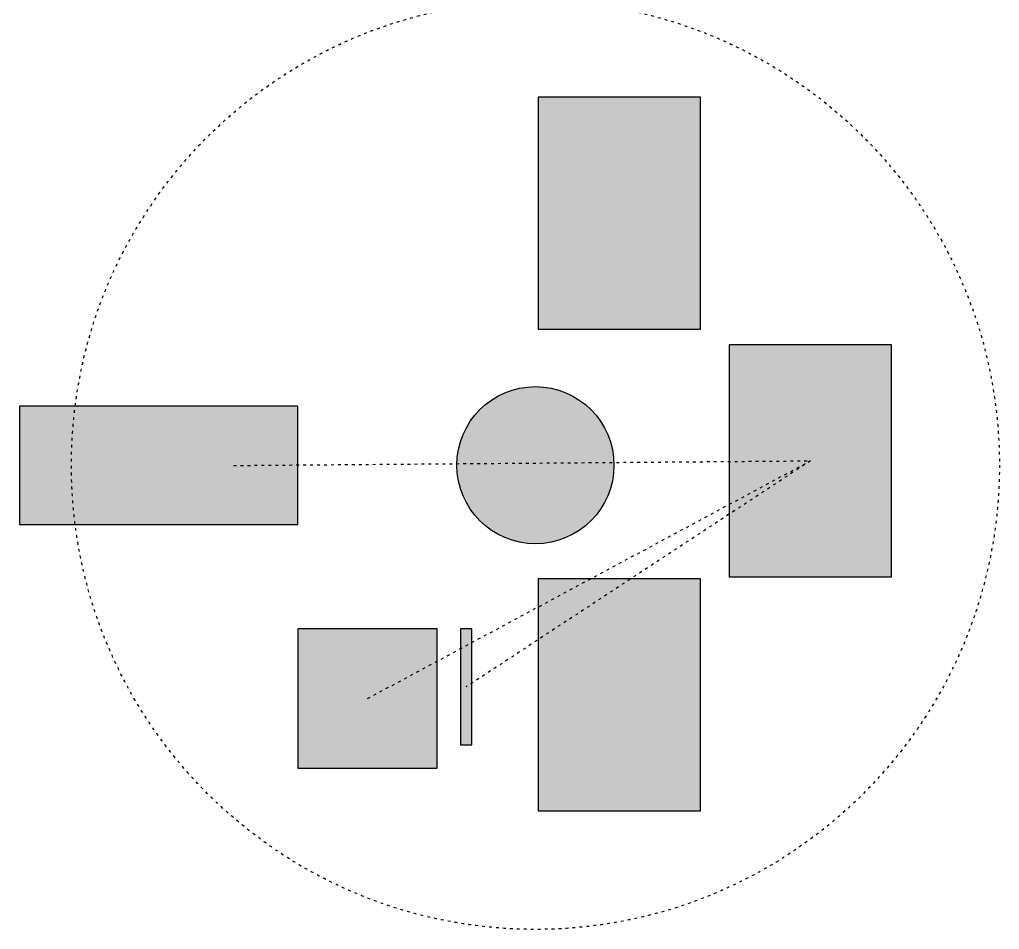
# Model space of a CAD drawing. Header units: millimetres. Extents: x 851 to 5074, y 119 to 8119.
# Drawn here: x 851 to 5074, y 119 to 4039 of the extents above; entities that cross this region are included whole.
import ezdxf

# ---------------------------------------------------------------- set-up
doc = ezdxf.new("R2010")
doc.units = ezdxf.units.MM
doc.linetypes.add('ACAD_ISO03W100', pattern=[30, 12, -18])
doc.layers.get('0').update_dxf_attribs({"color": 30})
for name, color, linetype in [('Capa1', 62, 'ACAD_ISO03W100'), ('Capa2', 31, 'Continuous'), ('Capa3', 151, 'Continuous'), ('Salida', 211, 'Continuous'), ('trayectoria', 250, 'ACAD_ISO03W100')]:
    doc.layers.add(name, color=color, linetype=linetype)
pattern_1 = [(0, (0, 0), (0, 6.985), [5.08, -1.905]), (90, (0, 0), (-6.985, 4e-16), [5.08, -1.905])]

msp = doc.modelspace()

# ---------------------------------------------------------------- hatches: boundary and pattern name
h = msp.add_hatch()
h.set_pattern_fill('ANGLE', color=256)
h.set_pattern_definition(pattern_1)
h.paths.add_polyline_path([(2051, 2373.2), (1090.6, 2373.2, 0.031831), (1074.4, 2119.3, 0.032115), (1090.8, 1863.2), (2051, 1863.2)])
h.paths.add_polyline_path([(2051, 6375.4), (1090.8, 6375.4, 0.032115), (1074.4, 6119.3, 0.031831), (1090.6, 5865.4), (2051, 5865.4)])
h.paths.add_polyline_path([(1090.6, 2373.2), (851, 2373.2), (851, 1863.2), (1090.8, 1863.2, -0.032115), (1074.4, 2119.3, -0.031831)])
h.paths.add_polyline_path([(1074.4, 6119.3, -0.032115), (1090.8, 6375.4), (851, 6375.4), (851, 5865.4), (1090.6, 5865.4, -0.031831)])
at = {"layer": 'Capa2', "true_color": 0xadddf7}
h = msp.add_hatch(dxfattribs=at)
h.set_pattern_fill('ANGLE', color=141)
h.set_pattern_definition(pattern_1)
h.paths.add_polyline_path([(2651, 7424.5), (2051, 7424.5), (2051, 6824.5), (2651, 6824.5)])
h.paths.add_polyline_path([(2801, 7324.5), (2751, 7324.5), (2751, 6824.5), (2801, 6824.5)])
h.paths.add_polyline_path([(2651, 1414.1), (2051, 1414.1), (2051, 814.1), (2651, 814.1)])
h.paths.add_polyline_path([(2801, 1414.1), (2751, 1414.1), (2751, 914.1), (2801, 914.1)])
at = {"layer": 'Capa2'}
h = msp.add_hatch(dxfattribs=at)
h.set_pattern_fill('ANGLE', color=256)
h.set_pattern_definition(pattern_1)
h.paths.add_polyline_path([(3909.8, 5600.3), (4609.8, 5600.3), (4609.8, 6600.3), (3909.8, 6600.3)])
h.paths.add_polyline_path([(4609.8, 1638.2), (4609.8, 2638.2), (3909.8, 2638.2), (3909.8, 1638.2)])
at = {"layer": 'Capa2', "true_color": 0xf26722}
h = msp.add_hatch(dxfattribs=at)
h.set_pattern_fill('ANGLE', color=30)
h.set_pattern_definition(pattern_1)
h.paths.add_polyline_path([(3412.9, 6119.3, 1), (2735.9, 6119.3, 1)])
h.paths.add_polyline_path([(2735.9, 2119.3, 1), (3412.9, 2119.3, 1)])
at = {"layer": 'Capa2'}
h = msp.add_hatch(dxfattribs=at)
h.set_pattern_fill('ANGLE', color=256)
h.set_pattern_definition(pattern_1)
h.paths.add_polyline_path([(2051, 6375.4), (1090.8, 6375.4, 0.032115), (1074.4, 6119.3, 0.031831), (1090.6, 5865.4), (2051, 5865.4)])
h.paths.add_polyline_path([(2051, 2373.2), (1090.6, 2373.2, 0.031831), (1074.4, 2119.3, 0.032115), (1090.8, 1863.2), (2051, 1863.2)])
h.paths.add_polyline_path([(1090.6, 2373.2), (851, 2373.2), (851, 1863.2), (1090.8, 1863.2, -0.032115), (1074.4, 2119.3, -0.031831)])
h.paths.add_polyline_path([(1074.4, 6119.3, -0.032115), (1090.8, 6375.4), (851, 6375.4), (851, 5865.4), (1090.6, 5865.4, -0.031831)])
at = {"layer": 'Capa2', "true_color": 0xd19cc7}
h = msp.add_hatch(dxfattribs=at)
h.set_pattern_fill('ANGLE', color=9)
h.set_pattern_definition(pattern_1)
h.paths.add_polyline_path([(3786, 630.2), (3086, 630.2), (3086, 1367.6), (3485.9, 1630.2), (3786, 1630.2)])
h.paths.add_polyline_path([(3086, 1367.6), (3086, 1508.4), (3312.8, 1630.2), (3485.9, 1630.2)], flags=17)
h.paths.add_polyline_path([(3086, 1508.4), (3086, 1630.2), (3312.8, 1630.2)], flags=16)
h.paths.add_polyline_path([(4609.8, 1638.2), (3909.8, 1638.2), (3909.8, 1908.4), (4259.8, 2138.2), (3909.8, 2135.4), (3909.8, 2638.2), (4609.8, 2638.2)])
h.paths.add_polyline_path([(3786, 2704.8), (3086, 2704.8), (3086, 3704.8), (3786, 3704.8)])
h.paths.add_polyline_path([(3909.8, 1950.4), (3909.8, 2135.4), (4259.8, 2138.2)], flags=16)
h.paths.add_polyline_path([(3909.8, 1908.4), (3909.8, 1950.4), (4259.8, 2138.2)], flags=17)
h.paths.add_polyline_path([(4258.9, 2638.9), (4359.3, 2638.9), (4359.3, 2633.7), (4258.9, 2633.7)], flags=9)

# ---------------------------------------------------------------- linework, layer by layer
msp.add_circle((3074.4, 2119.3), 338.5)
at = {"layer": 'Capa1'}
msp.add_circle((3074.4, 2119.3), 2000, dxfattribs=at)
at = {"layer": 'Capa2'}
for points in [[(3909.8, 1638.2), (4609.8, 1638.2), (4609.8, 2638.2), (3909.8, 2638.2)], [(851, 1863.2), (2051, 1863.2), (2051, 2373.2), (851, 2373.2)]]:
    msp.add_lwpolyline(points, close=True, dxfattribs=at)
at = {"layer": 'Capa3'}
for points in [[(2051, 814.1), (2651, 814.1), (2651, 1414.1), (2051, 1414.1)], [(2751, 914.1), (2801, 914.1), (2801, 1414.1), (2751, 1414.1)]]:
    msp.add_lwpolyline(points, close=True, dxfattribs=at)
at = {"layer": 'Salida'}
for points in [[(3086, 2704.8), (3786, 2704.8), (3786, 3704.8), (3086, 3704.8)], [(3909.8, 1638.2), (4609.8, 1638.2), (4609.8, 2638.2), (3909.8, 2638.2)], [(3086, 630.2), (3786, 630.2), (3786, 1630.2), (3086, 1630.2)]]:
    msp.add_lwpolyline(points, close=True, dxfattribs=at)
at = {"layer": 'trayectoria'}
for p, q in [((1773.6, 2118.2), (4259.8, 2138.2)), ((2351, 1114.1), (4259.8, 2138.2)), ((4259.8, 2138.2), (2776, 1164.1))]:
    msp.add_line(p, q, dxfattribs=at)

doc.saveas('drawing.dxf')
